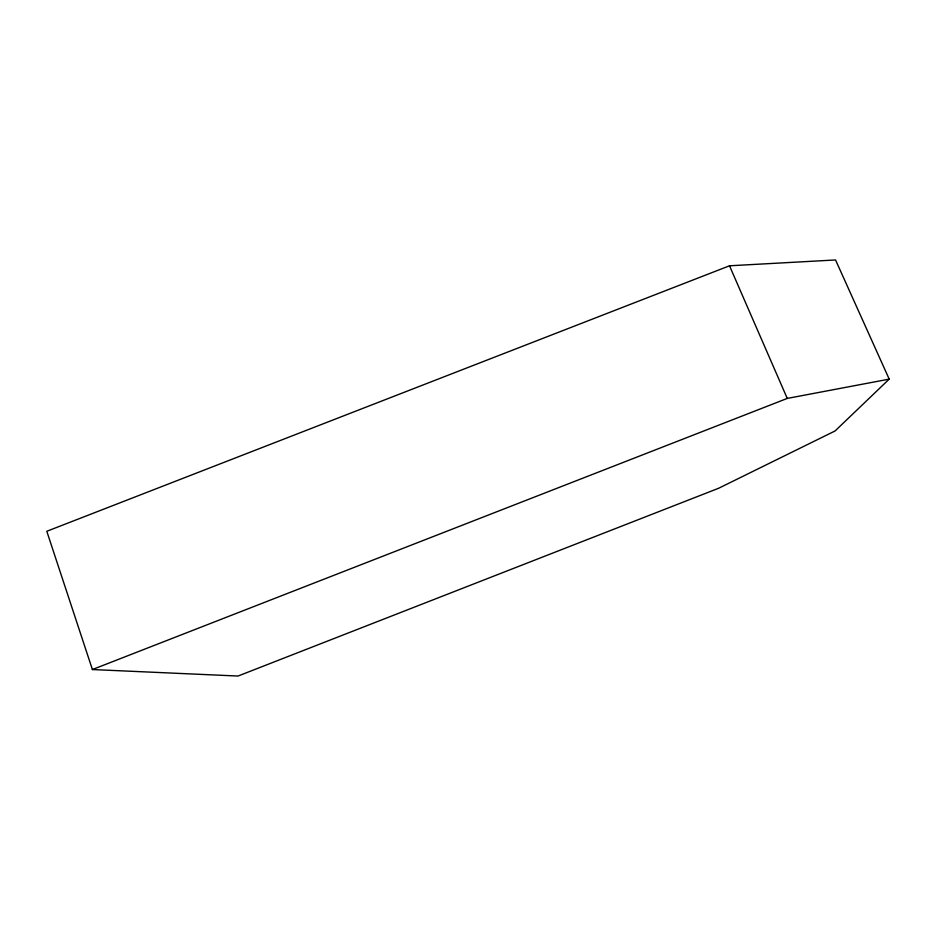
<?xml version="1.0" encoding="UTF-8"?>
<svg xmlns="http://www.w3.org/2000/svg" width="936" height="936" viewBox="0 0 936 936"><rect width="100%" height="100%" fill="white"/><g stroke="black" fill="none" stroke-linecap="round" stroke-linejoin="round"><path stroke-width="1.4" d="M889.2 379.127L835.076 430.958L718.602 488.276L238.036 676.038L92.395 669.544L46.8 531.285L729.518 265.789L835.555 259.962L889.2 379.127L787.258 398.42L92.395 669.544M729.518 265.789L787.258 398.42"/></g></svg>
